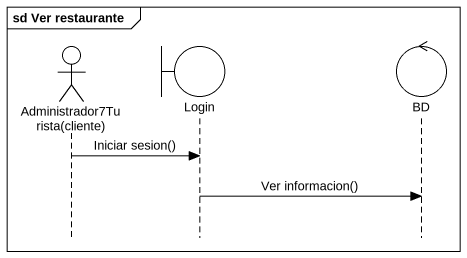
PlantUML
@startuml
mainframe sd Ver restaurante
hide footbox
actor "Administrador7Turista(cliente)" as Administrador7Turista
boundary Login
control BD

Administrador7Turista -> Login : Iniciar sesion()
Login -> BD : Ver informacion()
@enduml
